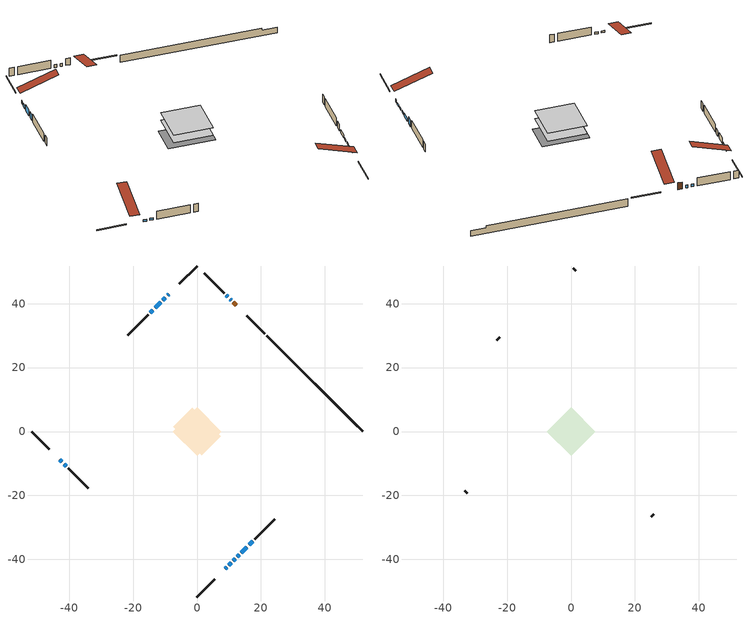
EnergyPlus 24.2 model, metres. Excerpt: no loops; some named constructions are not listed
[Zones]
conditioned space
 floor adiabatic (AdiabaticFloorConstruction): -7.54,0 0,7.54 7.54,0 0,-7.54 z0.61
 floor foundation (Slab1 construction): -7.49,1.56 -1.56,7.49 7.49,-1.56 1.56,-7.49 z-1.68
 wall outside (RimJoist1 construction): 0,-51.76 5.62,-46.14 / -51.76,0 -46.14,-5.62 / 0,51.76 -5.62,46.14 / 21.15,30.62 15.53,36.23 z0.61:0.91
 wall outside (AdiabaticWallConstruction 1): 12.28,39.48 11.35,40.41 z0.61:2.64
 wall outside (AdiabaticWallConstruction): -8.87,42.9 -9.22,42.54 / 10.7,41.07 10.34,41.42 / -9.88,41.88 -10.74,41.02 / 13.9,-37.86 15.63,-36.13 z0.61:1.53; 8.87,-42.9 9.34,-42.43 / 9.69,42.08 9.22,42.55 z0.61:1.43; 9.99,-41.77 10.64,-41.12 / 11.29,-40.47 11.94,-39.82 / 12.6,-39.16 13.25,-38.52 / -42.9,-8.87 -42.25,-9.52 / -41.59,-10.17 -40.94,-10.82 z0.61:1.22; -11.4,40.37 -13.12,38.64 / -13.78,37.98 -14.64,37.12 z0.61:2.39; 16.28,-35.48 17.36,-34.4 z0.61:2.59
 wall outside (Wall1 construction): 18.02,-33.74 24.37,-27.39 / -40.29,-11.47 -33.94,-17.82 / -15.3,36.46 -21.65,30.12 / 8.56,43.2 2.21,49.55 z0.61:3.05
 wall foundation (FoundationWall1 construction): 21.8,29.96,-1.68 21.8,29.96,0.61 48.77,3,0.61 48.77,3,-0.05 51.76,0,-0.05 51.76,0,-1.68
 window (WindowConstruction 7): -8.87,42.89 -9.22,42.54 z0.61:1.52
 window (WindowConstruction 6): 8.87,-42.89 9.34,-42.43 z0.61:1.42
 window (WindowConstruction 9): 9.99,-41.77 10.64,-41.12 z0.61:1.22
 window (WindowConstruction 10): 11.3,-40.47 11.94,-39.82 z0.61:1.22
 window (WindowConstruction 11): 12.6,-39.16 13.25,-38.52 z0.61:1.22
 window (WindowConstruction 12): -42.89,-8.87 -42.25,-9.51 z0.61:1.22
 window (WindowConstruction 13): -41.59,-10.17 -40.94,-10.82 z0.61:1.22
 window (WindowConstruction 8): 10.7,41.07 10.34,41.42 z0.61:1.52
 window (WindowConstruction): 9.69,42.08 9.22,42.54 z0.61:1.42
 window (WindowConstruction 1): -9.88,41.88 -10.74,41.02 z0.61:1.52
 window (WindowConstruction 2): -11.4,40.37 -13.12,38.64 z0.61:2.39
 window (WindowConstruction 3): -13.78,37.98 -14.64,37.12 z0.61:2.39
 window (WindowConstruction 4): 13.9,-37.86 15.63,-36.14 z0.61:1.52
 window (WindowConstruction 5): 16.28,-35.48 17.36,-34.4 z0.61:2.59
 door (Door): 12.28,39.48 11.35,40.41 z0.61:2.64
 ceiling adiabatic (AdiabaticFloorConstruction): 0,-7.54 7.54,0 0,7.54 -7.54,0 z0.61
attic - vented
 floor to conditioned space (Floor1 construction Reversed): -7.54,0 0,7.54 7.54,0 0,-7.54 z3.05
 wall outside (Wall2 construction): 25.02,-26.74 25.92,-25.84 / -33.28,-18.48 -32.38,-19.38 / -22.3,29.46 -23.2,28.56 / 1.56,50.21 0.66,51.11 z0.61:3.05
 roof outside (Roof1 construction): 8.21,-43.55,3.05 0.86,-36.2,6.51 -1.07,-38.14,6.51 6.27,-45.49,3.05; -43.55,-8.21,3.05 -36.2,-0.86,6.51 -38.14,1.07,6.51 -45.49,-6.27,3.05; -8.21,43.55,3.05 -0.86,36.2,6.51 1.07,38.14,6.51 -6.27,45.49,3.05; 12.94,38.83,3.05 5.59,31.48,6.51 7.52,29.54,6.51 14.87,36.89,3.05
[Material] Roughness=Rough; Thermal Absorptance=0.9
Name | Thickness {m} | Conductivity {W/m-K} | Density {kg/m3} | Specific Heat {J/kg-K} | Solar Absorptance | Visible Absorptance
ceiling loosefill ins | 0.254 | 0.0480833 | 16.02 | 1046.75 | 0.7 | 0.7
ceiling stud and cavity | 0.1397 | 0.114154 | 65.682 | 1177.47 | 0.7 | 0.7
gypsum board | 0.0127 | 0.160291 | 801 | 837.4 | 0.6 | 0.6
[Construction]
Floor1 construction: ceiling loosefill ins, ceiling stud and cavity, gypsum board
[Schedule:Day:Interval]
interior lighting schedule day: No, 01:00, 0.108182, 04:00, 0.0901515, 05:00, 0.0991667, 06:00, 0.162273, 07:00, 0.270455, 08:00, 0.342576, 10:00, 0.369621, 11:00, 0.351591, 12:00, 0.333561, 13:00, 0.324545, 14:00, 0.31553, 15:00, 0.333561, 16:00, 0.369621, 17:00, 0.450758, 18:00, 0.585985, 19:00, 0.775303, 20:00, 0.955606, 21:00, 0.991667, 22:00, 0.712197, 23:00, 0.360606, 24:00, 0.162273
interior lighting schedule day 1: No, 01:00, 0.100909, 04:00, 0.0840909, 05:00, 0.0925, 06:00, 0.151364, 07:00, 0.252273, 08:00, 0.319545, 10:00, 0.344773, 11:00, 0.327955, 12:00, 0.311136, 13:00, 0.302727, 14:00, 0.294318, 15:00, 0.311136, 16:00, 0.344773, 17:00, 0.420455, 18:00, 0.546591, 19:00, 0.723182, 20:00, 0.891364, 21:00, 0.925, 22:00, 0.664318, 23:00, 0.336364, 24:00, 0.151364
interior lighting schedule day 2: No, 01:00, 0.0927273, 04:00, 0.0772727, 05:00, 0.085, 06:00, 0.139091, 07:00, 0.231818, 08:00, 0.293636, 10:00, 0.316818, 11:00, 0.301364, 12:00, 0.285909, 13:00, 0.278182, 14:00, 0.270455, 15:00, 0.285909, 16:00, 0.316818, 17:00, 0.386364, 18:00, 0.502273, 19:00, 0.664545, 20:00, 0.819091, 21:00, 0.85, 22:00, 0.610455, 23:00, 0.309091, 24:00, 0.139091
interior lighting schedule day 3: No, 01:00, 0.0845455, 04:00, 0.0704545, 05:00, 0.0775, 06:00, 0.126818, 07:00, 0.211364, 08:00, 0.267727, 10:00, 0.288864, 11:00, 0.274773, 12:00, 0.260682, 13:00, 0.253636, 14:00, 0.246591, 15:00, 0.260682, 16:00, 0.288864, 17:00, 0.352273, 18:00, 0.457955, 19:00, 0.605909, 20:00, 0.746818, 21:00, 0.775, 22:00, 0.556591, 23:00, 0.281818, 24:00, 0.126818
interior lighting schedule day 4: No, 01:00, 0.0763636, 04:00, 0.0636364, 05:00, 0.07, 06:00, 0.114545, 07:00, 0.190909, 08:00, 0.241818, 10:00, 0.260909, 11:00, 0.248182, 12:00, 0.235455, 13:00, 0.229091, 14:00, 0.222727, 15:00, 0.235455, 16:00, 0.260909, 17:00, 0.318182, 18:00, 0.413636, 19:00, 0.547273, 20:00, 0.674545, 21:00, 0.7, 22:00, 0.502727, 23:00, 0.254545, 24:00, 0.114545
interior lighting schedule day 5: No, 01:00, 0.0727273, 04:00, 0.0606061, 05:00, 0.0666667, 06:00, 0.109091, 07:00, 0.181818, 08:00, 0.230303, 10:00, 0.248485, 11:00, 0.236364, 12:00, 0.224242, 13:00, 0.218182, 14:00, 0.212121, 15:00, 0.224242, 16:00, 0.248485, 17:00, 0.30303, 18:00, 0.393939, 19:00, 0.521212, 20:00, 0.642424, 21:00, 0.666667, 22:00, 0.478788, 23:00, 0.242424, 24:00, 0.109091
interior lighting schedule day 6: No, 01:00, 0.0745455, 04:00, 0.0621212, 05:00, 0.0683333, 06:00, 0.111818, 07:00, 0.186364, 08:00, 0.236061, 10:00, 0.254697, 11:00, 0.242273, 12:00, 0.229848, 13:00, 0.223636, 14:00, 0.217424, 15:00, 0.229848, 16:00, 0.254697, 17:00, 0.310606, 18:00, 0.403788, 19:00, 0.534242, 20:00, 0.658485, 21:00, 0.683333, 22:00, 0.490758, 23:00, 0.248485, 24:00, 0.111818
interior lighting schedule day 7: No, 01:00, 0.08, 04:00, 0.0666667, 05:00, 0.0733333, 06:00, 0.12, 07:00, 0.2, 08:00, 0.253333, 10:00, 0.273333, 11:00, 0.26, 12:00, 0.246667, 13:00, 0.24, 14:00, 0.233333, 15:00, 0.246667, 16:00, 0.273333, 17:00, 0.333333, 18:00, 0.433333, 19:00, 0.573333, 20:00, 0.706667, 21:00, 0.733333, 22:00, 0.526667, 23:00, 0.266667, 24:00, 0.12
interior lighting schedule day 8: No, 01:00, 0.0890909, 04:00, 0.0742424, 05:00, 0.0816667, 06:00, 0.133636, 07:00, 0.222727, 08:00, 0.282121, 10:00, 0.304394, 11:00, 0.289545, 12:00, 0.274697, 13:00, 0.267273, 14:00, 0.259848, 15:00, 0.274697, 16:00, 0.304394, 17:00, 0.371212, 18:00, 0.482576, 19:00, 0.638485, 20:00, 0.78697, 21:00, 0.816667, 22:00, 0.586515, 23:00, 0.29697, 24:00, 0.133636
interior lighting schedule day 9: No, 01:00, 0.0972727, 04:00, 0.0810606, 05:00, 0.0891667, 06:00, 0.145909, 07:00, 0.243182, 08:00, 0.30803, 10:00, 0.332348, 11:00, 0.316136, 12:00, 0.299924, 13:00, 0.291818, 14:00, 0.283712, 15:00, 0.299924, 16:00, 0.332348, 17:00, 0.405303, 18:00, 0.526894, 19:00, 0.697121, 20:00, 0.859242, 21:00, 0.891667, 22:00, 0.640379, 23:00, 0.324242, 24:00, 0.145909
interior lighting schedule day 10: No, 01:00, 0.105455, 04:00, 0.0878788, 05:00, 0.0966667, 06:00, 0.158182, 07:00, 0.263636, 08:00, 0.333939, 10:00, 0.360303, 11:00, 0.342727, 12:00, 0.325152, 13:00, 0.316364, 14:00, 0.307576, 15:00, 0.325152, 16:00, 0.360303, 17:00, 0.439394, 18:00, 0.571212, 19:00, 0.755758, 20:00, 0.931515, 21:00, 0.966667, 22:00, 0.694242, 23:00, 0.351515, 24:00, 0.158182
interior lighting schedule day 11: No, 01:00, 0.109091, 04:00, 0.0909091, 05:00, 0.1, 06:00, 0.163636, 07:00, 0.272727, 08:00, 0.345455, 10:00, 0.372727, 11:00, 0.354545, 12:00, 0.336364, 13:00, 0.327273, 14:00, 0.318182, 15:00, 0.336364, 16:00, 0.372727, 17:00, 0.454545, 18:00, 0.590909, 19:00, 0.781818, 20:00, 0.963636, 21:00, 1, 22:00, 0.718182, 23:00, 0.363636, 24:00, 0.163636
interior lighting schedule default day; occupants schedule default day; clothes dryer schedule default day; cooking range schedule default day; mech vent bath fan 0 schedule default day; mech vent range fan 0 schedule default day; misc plug loads schedule default day; general water use schedule default day; heating setpoint default day; cooling setpoint default day; clothes dryer exhaust 0 schedule default day; cooling season schedule day; cooling season schedule day 2; cooling season schedule default day; exterior lighting schedule default day; natural vent schedule default day: No, 24:00, 0
occupants schedule day: No, 05:00, 0.426829, 06:00, 0.719512, 07:00, 1, 08:00, 0.670732, 09:00, 0.329268, 14:00, 0.170732, 15:00, 0.231707, 16:00, 0.329268, 17:00, 0.5, 18:00, 0.670732, 19:00, 0.829268, 21:00, 1, 22:00, 0.853659, 23:00, 0.646341, 24:00, 0.426829
clothes dryer schedule day; clothes dryer exhaust 0 schedule day: No, 01:00, 0.123457, 02:00, 0.0740741, 03:00, 0.0493827, 04:00, 0.0246914, 05:00, 0.0493827, 06:00, 0.0740741, 07:00, 0.197531, 08:00, 0.395062, 09:00, 0.592593, 10:00, 0.839506, 11:00, 0.962963, 12:00, 1, 13:00, 0.91358, 14:00, 0.82716, 15:00, 0.716049, 16:00, 0.753086, 17:00, 0.679012, 18:00, 0.666667, 20:00, 0.62963, 21:00, 0.641975, 22:00, 0.666667, 23:00, 0.54321, 24:00, 0.296296
cooking range schedule day: No, 05:00, 0.0597015, 06:00, 0.11194, 07:00, 0.171642, 08:00, 0.291045, 11:00, 0.343284, 12:00, 0.402985, 13:00, 0.462687, 14:00, 0.343284, 15:00, 0.291045, 16:00, 0.402985, 17:00, 0.567164, 18:00, 1, 19:00, 0.850746, 20:00, 0.432836, 21:00, 0.291045, 22:00, 0.231343, 23:00, 0.171642, 24:00, 0.11194
mech vent bath fan 0 schedule day: No, 07:00, 0, 08:00, 1, 09:00, 0.2, 24:00, 0
mech vent range fan 0 schedule day: No, 18:00, 0, 19:00, 1, 20:00, 0.2, 24:00, 0
misc plug loads schedule day: No, 06:00, 0.705882, 07:00, 0.745098, 08:00, 0.803922, 15:00, 0.823529, 16:00, 0.862745, 17:00, 0.921569, 18:00, 0.980392, 19:00, 1, 20:00, 0.980392, 21:00, 0.941176, 22:00, 0.862745, 23:00, 0.784314, 24:00, 0.72549
general water use schedule day: No, 01:00, 0.315068, 03:00, 0.287671, 04:00, 0.342466, 05:00, 0.369863, 06:00, 0.520548, 07:00, 0.60274, 08:00, 0.534247, 10:00, 0.506849, 11:00, 0.465753, 14:00, 0.479452, 15:00, 0.534247, 16:00, 0.589041, 17:00, 0.69863, 18:00, 0.876712, 19:00, 0.890411, 20:00, 0.986301, 21:00, 1, 22:00, 0.863014, 23:00, 0.616438, 24:00, 0.465753
heating setpoint day: No, 07:00, 18, 23:00, 21, 24:00, 18
cooling setpoint day: No, 24:00, 25
cooling season schedule day 1: No, 24:00, 1
exterior lighting schedule day: No, 01:00, 0.566667, 03:00, 0.524167, 05:00, 0.495833, 06:00, 0.5525, 07:00, 0.623333, 08:00, 0.580833, 09:00, 0.439167, 10:00, 0.354167, 12:00, 0.34, 13:00, 0.354167, 14:00, 0.396667, 15:00, 0.425, 16:00, 0.495833, 17:00, 0.623333, 18:00, 0.793333, 19:00, 0.906667, 20:00, 0.963333, 21:00, 0.991667, 22:00, 0.920833, 23:00, 0.793333, 24:00, 0.665833
exterior lighting schedule day 1: No, 01:00, 0.528571, 03:00, 0.488929, 05:00, 0.4625, 06:00, 0.515357, 07:00, 0.581429, 08:00, 0.541786, 09:00, 0.409643, 10:00, 0.330357, 12:00, 0.317143, 13:00, 0.330357, 14:00, 0.37, 15:00, 0.396429, 16:00, 0.4625, 17:00, 0.581429, 18:00, 0.74, 19:00, 0.845714, 20:00, 0.898571, 21:00, 0.925, 22:00, 0.858929, 23:00, 0.74, 24:00, 0.621071
exterior lighting schedule day 10: No, 01:00, 0.552381, 03:00, 0.510952, 05:00, 0.483333, 06:00, 0.538571, 07:00, 0.607619, 08:00, 0.56619, 09:00, 0.428095, 10:00, 0.345238, 12:00, 0.331429, 13:00, 0.345238, 14:00, 0.386667, 15:00, 0.414286, 16:00, 0.483333, 17:00, 0.607619, 18:00, 0.773333, 19:00, 0.88381, 20:00, 0.939048, 21:00, 0.966667, 22:00, 0.897619, 23:00, 0.773333, 24:00, 0.649048
exterior lighting schedule day 11: No, 01:00, 0.571429, 03:00, 0.528571, 05:00, 0.5, 06:00, 0.557143, 07:00, 0.628571, 08:00, 0.585714, 09:00, 0.442857, 10:00, 0.357143, 12:00, 0.342857, 13:00, 0.357143, 14:00, 0.4, 15:00, 0.428571, 16:00, 0.5, 17:00, 0.628571, 18:00, 0.8, 19:00, 0.914286, 20:00, 0.971429, 21:00, 1, 22:00, 0.928571, 23:00, 0.8, 24:00, 0.671429
exterior lighting schedule day 2: No, 01:00, 0.485714, 03:00, 0.449286, 05:00, 0.425, 06:00, 0.473571, 07:00, 0.534286, 08:00, 0.497857, 09:00, 0.376429, 10:00, 0.303571, 12:00, 0.291429, 13:00, 0.303571, 14:00, 0.34, 15:00, 0.364286, 16:00, 0.425, 17:00, 0.534286, 18:00, 0.68, 19:00, 0.777143, 20:00, 0.825714, 21:00, 0.85, 22:00, 0.789286, 23:00, 0.68, 24:00, 0.570714
exterior lighting schedule day 3: No, 01:00, 0.442857, 03:00, 0.409643, 05:00, 0.3875, 06:00, 0.431786, 07:00, 0.487143, 08:00, 0.453929, 09:00, 0.343214, 10:00, 0.276786, 12:00, 0.265714, 13:00, 0.276786, 14:00, 0.31, 15:00, 0.332143, 16:00, 0.3875, 17:00, 0.487143, 18:00, 0.62, 19:00, 0.708571, 20:00, 0.752857, 21:00, 0.775, 22:00, 0.719643, 23:00, 0.62, 24:00, 0.520357
exterior lighting schedule day 4: No, 01:00, 0.4, 03:00, 0.37, 05:00, 0.35, 06:00, 0.39, 07:00, 0.44, 08:00, 0.41, 09:00, 0.31, 10:00, 0.25, 12:00, 0.24, 13:00, 0.25, 14:00, 0.28, 15:00, 0.3, 16:00, 0.35, 17:00, 0.44, 18:00, 0.56, 19:00, 0.64, 20:00, 0.68, 21:00, 0.7, 22:00, 0.65, 23:00, 0.56, 24:00, 0.47
exterior lighting schedule day 5: No, 01:00, 0.380952, 03:00, 0.352381, 05:00, 0.333333, 06:00, 0.371429, 07:00, 0.419048, 08:00, 0.390476, 09:00, 0.295238, 10:00, 0.238095, 12:00, 0.228571, 13:00, 0.238095, 14:00, 0.266667, 15:00, 0.285714, 16:00, 0.333333, 17:00, 0.419048, 18:00, 0.533333, 19:00, 0.609524, 20:00, 0.647619, 21:00, 0.666667, 22:00, 0.619048, 23:00, 0.533333, 24:00, 0.447619
exterior lighting schedule day 6: No, 01:00, 0.390476, 03:00, 0.36119, 05:00, 0.341667, 06:00, 0.380714, 07:00, 0.429524, 08:00, 0.400238, 09:00, 0.302619, 10:00, 0.244048, 12:00, 0.234286, 13:00, 0.244048, 14:00, 0.273333, 15:00, 0.292857, 16:00, 0.341667, 17:00, 0.429524, 18:00, 0.546667, 19:00, 0.624762, 20:00, 0.66381, 21:00, 0.683333, 22:00, 0.634524, 23:00, 0.546667, 24:00, 0.45881
exterior lighting schedule day 7: No, 01:00, 0.419048, 03:00, 0.387619, 05:00, 0.366667, 06:00, 0.408571, 07:00, 0.460952, 08:00, 0.429524, 09:00, 0.324762, 10:00, 0.261905, 12:00, 0.251429, 13:00, 0.261905, 14:00, 0.293333, 15:00, 0.314286, 16:00, 0.366667, 17:00, 0.460952, 18:00, 0.586667, 19:00, 0.670476, 20:00, 0.712381, 21:00, 0.733333, 22:00, 0.680952, 23:00, 0.586667, 24:00, 0.492381
exterior lighting schedule day 8: No, 01:00, 0.466667, 03:00, 0.431667, 05:00, 0.408333, 06:00, 0.455, 07:00, 0.513333, 08:00, 0.478333, 09:00, 0.361667, 10:00, 0.291667, 12:00, 0.28, 13:00, 0.291667, 14:00, 0.326667, 15:00, 0.35, 16:00, 0.408333, 17:00, 0.513333, 18:00, 0.653333, 19:00, 0.746667, 20:00, 0.793333, 21:00, 0.816667, 22:00, 0.758333, 23:00, 0.653333, 24:00, 0.548333
exterior lighting schedule day 9: No, 01:00, 0.509524, 03:00, 0.47131, 05:00, 0.445833, 06:00, 0.496786, 07:00, 0.560476, 08:00, 0.522262, 09:00, 0.394881, 10:00, 0.318452, 12:00, 0.305714, 13:00, 0.318452, 14:00, 0.356667, 15:00, 0.382143, 16:00, 0.445833, 17:00, 0.560476, 18:00, 0.713333, 19:00, 0.815238, 20:00, 0.86619, 21:00, 0.891667, 22:00, 0.827976, 23:00, 0.713333, 24:00, 0.59869
[Schedule:Week:Daily]
heating setpoint Week Rule - Jan1-Dec31: heating setpoint day, heating setpoint day, heating setpoint day, heating setpoint day, heating setpoint day, heating setpoint day, heating setpoint day, heating setpoint default day, heating setpoint default day, heating setpoint default day, heating setpoint default day, heating setpoint default day
cooling season schedule Week Rule - May27-Jun2: cooling season schedule day, cooling season schedule day, cooling season schedule day, cooling season schedule day, cooling season schedule day, cooling season schedule day 1, cooling season schedule day 1, cooling season schedule default day, cooling season schedule default day, cooling season schedule default day, cooling season schedule default day, cooling season schedule default day
cooling season schedule Week Rule - Jun3-Aug25: cooling season schedule day 1, cooling season schedule day 1, cooling season schedule day 1, cooling season schedule day 1, cooling season schedule day 1, cooling season schedule day 1, cooling season schedule day 1, cooling season schedule default day, cooling season schedule default day, cooling season schedule default day, cooling season schedule default day, cooling season schedule default day
cooling season schedule Week Rule - Aug26-Sep1: cooling season schedule day 1, cooling season schedule day 1, cooling season schedule day 1, cooling season schedule day 1, cooling season schedule day 1, cooling season schedule day 1, cooling season schedule day 2, cooling season schedule default day, cooling season schedule default day, cooling season schedule default day, cooling season schedule default day, cooling season schedule default day
cooling season schedule Week Rule - Sep2-Dec31: cooling season schedule day 2, cooling season schedule day 2, cooling season schedule day 2, cooling season schedule day 2, cooling season schedule day 2, cooling season schedule day 2, cooling season schedule day 2, cooling season schedule default day, cooling season schedule default day, cooling season schedule default day, cooling season schedule default day, cooling season schedule default day
exterior lighting schedule Week Rule - Sep2-Sep29: exterior lighting schedule day 8, exterior lighting schedule day 8, exterior lighting schedule day 8, exterior lighting schedule day 8, exterior lighting schedule day 8, exterior lighting schedule day 8, exterior lighting schedule day 8, exterior lighting schedule default day, exterior lighting schedule default day, exterior lighting schedule default day, exterior lighting schedule default day, exterior lighting schedule default day
exterior lighting schedule Week Rule - Sep30-Oct6: exterior lighting schedule day 8, exterior lighting schedule day 9, exterior lighting schedule day 9, exterior lighting schedule day 9, exterior lighting schedule day 9, exterior lighting schedule day 9, exterior lighting schedule day 9, exterior lighting schedule default day, exterior lighting schedule default day, exterior lighting schedule default day, exterior lighting schedule default day, exterior lighting schedule default day
exterior lighting schedule Week Rule - Oct7-Oct27: exterior lighting schedule day 9, exterior lighting schedule day 9, exterior lighting schedule day 9, exterior lighting schedule day 9, exterior lighting schedule day 9, exterior lighting schedule day 9, exterior lighting schedule day 9, exterior lighting schedule default day, exterior lighting schedule default day, exterior lighting schedule default day, exterior lighting schedule default day, exterior lighting schedule default day
exterior lighting schedule Week Rule - Oct28-Nov3: exterior lighting schedule day 9, exterior lighting schedule day 9, exterior lighting schedule day 9, exterior lighting schedule day 9, exterior lighting schedule day 10, exterior lighting schedule day 10, exterior lighting schedule day 10, exterior lighting schedule default day, exterior lighting schedule default day, exterior lighting schedule default day, exterior lighting schedule default day, exterior lighting schedule default day
exterior lighting schedule Week Rule - Nov4-Nov24: exterior lighting schedule day 10, exterior lighting schedule day 10, exterior lighting schedule day 10, exterior lighting schedule day 10, exterior lighting schedule day 10, exterior lighting schedule day 10, exterior lighting schedule day 10, exterior lighting schedule default day, exterior lighting schedule default day, exterior lighting schedule default day, exterior lighting schedule default day, exterior lighting schedule default day
exterior lighting schedule Week Rule - Nov25-Dec1: exterior lighting schedule day 10, exterior lighting schedule day 10, exterior lighting schedule day 10, exterior lighting schedule day 10, exterior lighting schedule day 10, exterior lighting schedule day 10, exterior lighting schedule day 11, exterior lighting schedule default day, exterior lighting schedule default day, exterior lighting schedule default day, exterior lighting schedule default day, exterior lighting schedule default day
exterior lighting schedule Week Rule - Dec2-Dec31: exterior lighting schedule day 11, exterior lighting schedule day 11, exterior lighting schedule day 11, exterior lighting schedule day 11, exterior lighting schedule day 11, exterior lighting schedule day 11, exterior lighting schedule day 11, exterior lighting schedule default day, exterior lighting schedule default day, exterior lighting schedule default day, exterior lighting schedule default day, exterior lighting schedule default day
natural vent schedule Week Rule - Jan1-Dec31: natural vent schedule default day, natural vent schedule default day, natural vent schedule default day, natural vent schedule default day, natural vent schedule default day, natural vent schedule default day, natural vent schedule default day, natural vent schedule default day, natural vent schedule default day, natural vent schedule default day, natural vent schedule default day, natural vent schedule default day
